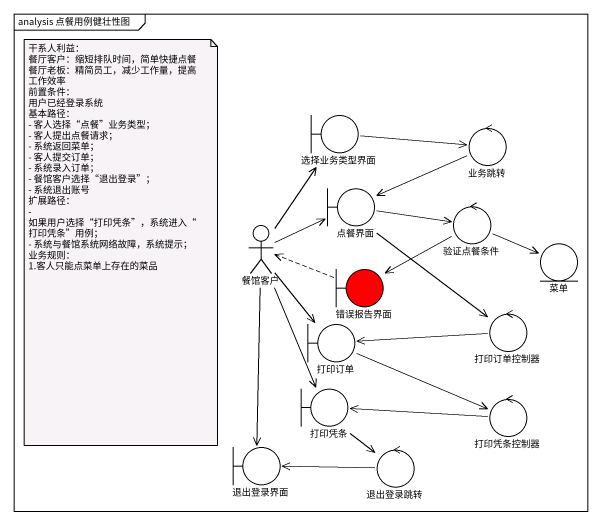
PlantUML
@startuml
mainframe analysis 点餐用例健壮性图
boundary 选择业务类型界面
control 业务跳转
boundary 点餐界面
control 验证点餐条件
actor 餐馆客户
entity 菜单
boundary 错误报告界面 #FF0000
boundary 打印订单
control 打印订单控制器
boundary 打印凭条
control 打印凭条控制器
boundary 退出登录界面
control 退出登录跳转
选择业务类型界面 -right-> 业务跳转
业务跳转 -left-> 点餐界面
点餐界面 -right-> 验证点餐条件
点餐界面 --> 打印订单控制器
验证点餐条件 -right-> 菜单
验证点餐条件 -left-> 错误报告界面
餐馆客户 -up-> 选择业务类型界面
餐馆客户 -right-> 点餐界面
餐馆客户 --> 打印订单
餐馆客户 --> 打印凭条
餐馆客户 --> 退出登录界面
错误报告界面 .left.> 餐馆客户
打印订单 -right-> 打印凭条控制器
打印订单控制器 -left-> 打印订单
打印凭条 --> 退出登录跳转
打印凭条控制器 -left-> 打印凭条
退出登录跳转 -left-> 退出登录界面
note as N1
  干系人利益：
  餐厅客户：缩短排队时间，简单快捷点餐
  餐厅老板：精简员工，减少工作量，提高工作效率
  前置条件：
  用户已经登录系统
  基本路径：
  - 客人选择“点餐”业务类型；
  - 客人提出点餐请求；
  - 系统返回菜单；
  - 客人提交订单；
  - 系统录入订单；
  - 餐馆客户选择“退出登录”；
  - 系统退出账号
  扩展路径：
  - 如果用户选择“打印凭条”，系统进入“打印凭条”用例；
  - 系统与餐馆系统网络故障，系统提示；
  业务规则：
  1.客人只能点菜单上存在的菜品
end note
@enduml
